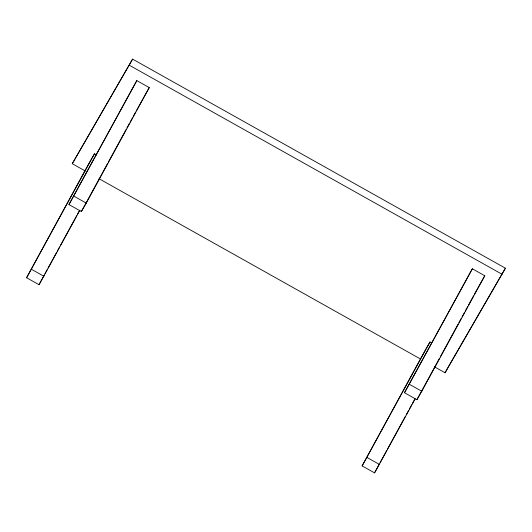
<?xml version="1.0" encoding="UTF-8"?>
<svg xmlns="http://www.w3.org/2000/svg" width="532" height="532" viewBox="0 0 532 532"><rect width="100%" height="100%" fill="white"/><g stroke="black" fill="none" stroke-linecap="round" stroke-linejoin="round"><path stroke-width="0.8" d="M85.3 171.011L72.266 163.703L132.594 59.119L505.4 268.195L445.071 372.779L434.212 366.694M72.266 163.703L132.594 59.119M79.96 210.16L39.029 284.713L26.6 277.744L89.582 162.227L94.47 153.788L96.538 154.945M26.6 277.744L94.47 153.788M68.954 204.567L136.817 80.611L149.246 87.581L86.264 203.091L81.376 211.537L68.954 204.567L136.817 80.611M39.029 284.713L44.176 275.27M44.967 273.814L47.348 269.458M48.139 268.002L56.459 252.747M57.25 251.297L59.624 246.934M60.415 245.485L76.655 215.693M77.446 214.243L79.428 210.612M81.376 211.537L107.524 163.59M108.315 162.134L126.137 129.442M126.929 127.986L129.309 123.63M130.101 122.174L132.475 117.818M133.266 116.362L135.647 112.006M136.438 110.55L149.246 87.581M415.086 399.053L374.555 472.882L362.126 465.912L425.108 350.402L429.996 341.956L431.372 342.728M362.126 465.912L429.996 341.956M404.48 392.736L472.343 268.78L484.772 275.749L421.79 391.259L416.902 399.705L404.48 392.736L472.343 268.78M374.555 472.882L379.303 464.163M380.101 462.714L386.831 450.365M387.622 448.908L405.451 416.217M406.242 414.761L408.616 410.405M409.407 408.948L411.788 404.593M412.579 403.136L414.953 398.781M416.902 399.705L439.485 358.295M440.277 356.839L458.099 324.148M458.89 322.698L461.271 318.336M462.062 316.886L464.436 312.523M465.227 311.074L467.608 306.711M468.399 305.262L473.547 295.819M474.338 294.362L484.772 275.749M445.071 372.779L448.017 367.379M448.39 366.701L505.4 268.195M129.283 65.197L502.088 274.273M99.052 178.725L420.46 358.98M73.842 196.122L86.264 203.091M409.367 384.29L421.79 391.259M31.488 269.298L43.917 276.268M367.014 457.473L379.436 464.443"/></g></svg>
